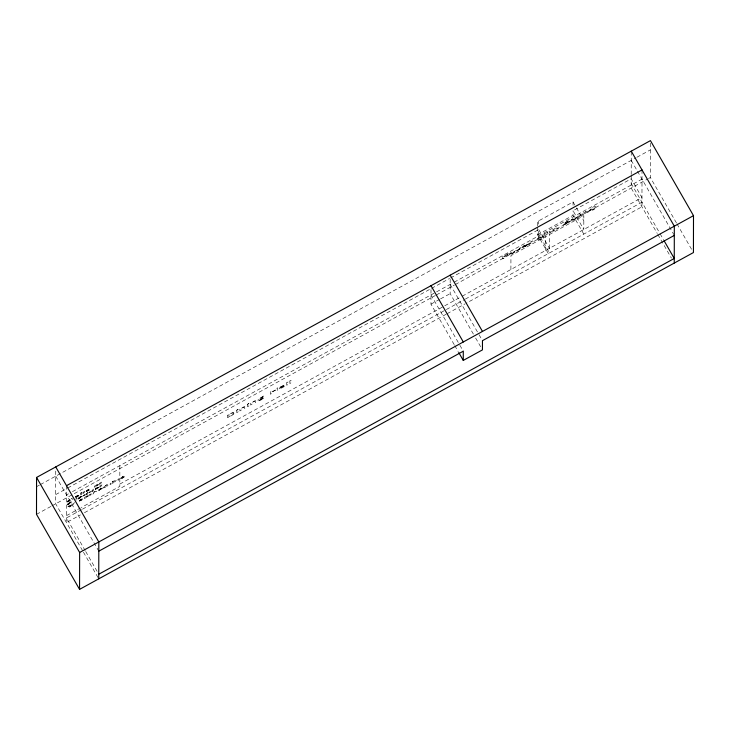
<?xml version="1.0" encoding="UTF-8"?>
<svg xmlns="http://www.w3.org/2000/svg" width="730" height="730" viewBox="0 0 730 730"><rect width="100%" height="100%" fill="white"/><g stroke="black" fill="none" stroke-linecap="round" stroke-linejoin="round"><path stroke-width="0.55" stroke-dasharray="3.65 2.74" d="M55.745 471.023L55.681 503.81L82.882 551.205M66.512 485.678L66.448 522.57L80.437 514.896M75.993 500.415L76.002 498.581L76.924 498.079L76.915 499.904M119.848 465.63L119.811 486.381L81.285 507.523M454.197 344.615L430.965 304.136L431.001 286.717M473.387 334.094L450.154 293.615L450.173 279.271M510.909 269.489L510.936 255.655L583.836 215.66L583.808 229.494L573.041 210.733L631.204 178.823L641.971 197.584L462.017 296.316M527.608 244.833L524.496 246.968L521.877 247.762L522.698 246.475L525.591 244.669L527.735 244.221L523.036 247.087L527.534 244.879M548.312 253.575L537.545 234.814L537.563 226.93M537.563 225.835L537.572 221.464L573.059 201.991L575.888 206.928M450.583 277.929L538.703 229.576L538.694 234.184L549.462 252.945M538.713 224.11L538.722 220.834M545.438 250.545L545.465 236.712M549.27 248.437L549.298 234.604M583.799 234.102L573.032 215.341L573.041 210.733M573.05 205.267L573.059 201.991M631.213 175.565L631.185 188.048L657.255 233.463M631.213 174.479L631.249 152.178M642.017 169.917L641.953 206.8L466.105 303.288M676.436 222.933L650.366 177.518L650.43 141.656M75.272 497.285L78.448 495.177L75.482 496.5L79.351 494.648L79.388 495.643L75.765 497.605M592.623 210.158L595.242 207.293L592.632 207.284C598.29 203.916 596.237 209.072 592.623 210.167M74.816 502.696L73.018 503.645L73.018 504.959L75.008 502.787M122.813 477.575L123.543 477.064L120.395 479.4L124.118 477.174L124.465 475.412L119.903 478.707L122.403 477.821L123.543 476.161L120.824 478.05L122.485 477.575M260.738 400.159L263.904 397.932L264.114 395.824L259.798 398.206L257.827 400.159L259.478 400.086L262.855 398.078L258.548 401.29L260.199 400.177M36.546 486.673L39.429 485.094M40.387 484.565L636.031 157.744M636.989 157.224L650.421 149.851M55.699 494.593L66.695 488.552M67.698 488.005L430.581 288.898M431.585 288.35L449.58 278.477M537.545 234.814L573.032 215.341M66.494 494.904L68.474 493.818M72.425 491.655L453.166 282.747M454.16 282.2L641.998 179.133M36.5 514.34L50.89 506.447M51.848 505.917L435.354 295.495M436.357 294.947L454.343 285.074M455.337 284.527L647.492 179.096M648.45 178.576L650.366 177.518M72.115 498.316L71.494 498.845L72.115 498.499M430.965 304.136L439.597 299.4M440.555 298.88L450.154 293.615M119.82 484.072L461.022 296.864M66.457 515.654L80.291 508.062M81.45 509.732L66.457 517.962L85.154 550.539M82.453 509.184L445.346 310.077M446.34 309.52L464.335 299.647M465.338 299.099L641.962 202.192M84.434 512.706L446.121 314.256M447.125 313.699L465.11 303.835M96.269 485.222C100.667 483.944 91.724 488.845 96.269 485.03C102.894 481.891 92.427 489.876 94.489 486.189A2.5 0.456 -29.9 0 1 95.749 485.331M86.313 496.5C90.712 495.232 81.769 500.123 86.313 496.309C92.938 493.17 82.472 501.154 84.534 497.468A2.5 0.456 -29.9 0 1 85.784 496.61M73.046 499.128L72.115 499.229M677.002 223.918L691.739 249.587M631.231 160.381L636.898 170.254M637.472 171.24L673.735 234.421M631.195 183.431L659.528 232.797M660.093 233.782L663.497 239.705M657.821 234.449L671.417 258.137M576.454 207.913L583.827 220.752M538.703 229.576L549.471 248.337M450.164 284.39L478.497 333.756M479.062 334.741L482.466 340.664M475.65 338.045L480.751 346.923M430.983 294.92L459.316 344.277M459.882 345.272L463.285 351.194M454.763 345.609L458.166 351.531M55.735 476.142L98.796 551.177M85.72 551.524L98.76 574.236M83.448 552.19L98.751 578.844M67.242 501.984L70.655 500.351L71.202 499.758L68.255 500.853L71.002 498.992L67.269 501.346L70.18 500.433L67.288 501.957M67.635 503.709L70.609 502.395L67.224 504.932L71.549 502.851L71.513 501.857L67.635 503.709M70.627 502.669L68.145 504.33L70.627 502.669M78.338 497.842L81.304 496.519L77.918 499.064L82.244 496.984L82.207 495.989L78.338 497.842M78.475 495.46L75.984 497.121L78.475 495.46M79.433 501.108L82.837 499.475L83.311 498.8L80.446 499.977L83.193 498.125L79.46 500.479L82.371 499.566L79.433 501.108M80.701 493.608L80.701 494.922L81.623 494.42L81.623 493.106L80.701 493.608M80.638 493.188L81.687 492.613L80.638 493.188M81.331 496.802L78.84 498.462L81.331 496.802M82.974 492.358L82.974 493.672L85.875 490.779L82.974 492.358M86.249 491.545L89.662 489.921L90.137 489.237L87.217 490.368L90.009 488.562L86.277 490.916L89.197 490.003L86.249 491.545M86.834 494.338L87.755 493.964L87.755 492.13L86.834 493.206A2.847 0.52 -29.9 0 0 85.018 494.119L83.202 495.971L86.834 494.338M86.834 493.389L86.834 494.146L84.187 495.469L86.834 493.389M89.699 494.493L89.699 495.807L91.88 493.462L92.774 493.188L92.801 494.101L93.723 493.599C93.002 492.485 96.442 490.295 95.913 492.394L96.835 491.892C96.114 489.264 91.478 494.447 89.699 494.493M92.372 491.29L93.294 490.916L93.303 489.091L92.381 490.158A2.847 0.52 -29.9 0 0 90.566 491.08L88.741 492.923L92.372 491.29M92.381 490.35L92.381 491.108L89.735 492.431L92.381 490.35M98.879 487.54L94.298 489.876L97.272 487.403L98.979 487.047L95.219 489.337L98.879 487.54M99.654 483.205L99.654 484.528L102.556 481.627L99.654 483.205M99.919 485.97L99.91 487.293L102.811 484.392L99.919 485.97M102.373 488.525L97.793 490.87L100.758 488.388L102.474 488.042L98.714 490.332L102.373 488.525M102.848 487.275L103.468 487.12L103.569 487.978L105.065 487.403L106.078 486.6L104.518 487.421L104.39 486.609L106.087 485.496L102.848 487.275M106.763 484.611L106.763 486.445L109.108 484.017L110.111 483.689L110.148 484.583L111.069 484.081L111.042 483.123L106.763 484.611M112.383 482.046L112.374 483.36L113.296 482.858L113.305 481.535L112.383 482.046M112.32 481.627L113.369 481.052L112.32 481.627M114.656 480.796L114.656 482.11L116.992 479.683L117.995 479.355L118.032 480.258L118.954 479.756L118.926 478.798L114.656 480.796M227.541 415.297L227.532 417.697C235.817 414.293 238.619 408.517 227.541 415.297M228.864 414.841L228.864 416.693C234.44 414.448 235.918 410.515 228.864 414.841M236.693 410.26L238.126 409.466L236.693 410.26M236.776 410.826L236.776 412.623L238.035 411.939L238.044 410.132L236.776 410.826M239.887 409.119L239.887 410.917L241.146 410.224L241.155 408.882L243.099 407.596L244.468 407.148L244.513 408.38L245.773 407.687C245.818 404.101 241.238 409.229 239.887 409.119M247.488 404.329L248.93 403.544L247.488 404.329M247.579 404.904L247.57 406.701L248.839 406.008L248.839 404.21L247.579 404.904M250.691 403.197L250.682 404.995L251.95 404.301L251.95 402.96L253.894 401.673L255.263 401.226L255.317 402.458L256.577 401.765C256.613 398.178 252.032 403.307 250.691 403.197M262.855 396.846L262.855 397.832L259.232 399.648L259.98 398.416L262.855 396.846M270.337 391.818L270.328 394.218L271.66 393.488L271.66 392.311L276.259 389.793L276.25 390.97L277.582 390.24L277.582 387.84L276.259 388.57L276.259 389.51L271.66 392.028L271.66 391.088L270.337 391.818M279.599 387.374L283.66 385.568L278.988 388.944A2.938 0.538 -29.9 0 0 279.38 389.063L279.645 388.999A2.601 0.474 -29.9 0 0 280.804 388.506L284.946 386.197L284.901 384.838L279.599 387.374M283.696 385.942L280.284 388.214L283.696 385.942M286.744 382.702L286.744 385.212L288.003 384.518L288.012 382.009L286.744 382.702M289.883 380.978L289.883 383.487L291.142 382.794L291.142 380.284L289.883 380.978M502.787 256.668L502.787 258.858L504.001 258.192L504.001 257.133L508.071 254.642L504.001 256.878L504.001 256.257L508.244 253.666L502.787 256.668M528.903 242.889L528.894 244.532L530.053 243.902L530.053 242.734L532.526 240.909L528.903 242.889M541.879 237.186L545.419 235.471L544.252 235.881L544.261 234.138C548.531 231.547 538.767 236.903 543.047 234.804L543.038 236.547L541.879 237.186M549.471 231.602L549.462 233.244L552.199 230.315L553.313 229.977L553.349 231.118L554.499 230.479C553.55 229.101 557.902 226.355 557.236 228.983L558.386 228.353C557.483 225.068 551.697 231.547 549.471 231.602M563.56 225.013L568.935 222.404L569.655 221.354L564.892 223.143L569.409 220.214L565.476 222.276A3.331 0.611 -29.9 0 0 564.117 223.252L563.669 223.973L568.506 222.221L563.56 225.013M577.722 216.098L577.722 217.741L578.872 217.111L578.872 215.943L581.345 214.118L577.722 216.098M582.239 213.616L582.239 215.259L583.389 214.629L583.398 213.461L585.871 211.636L582.239 213.616M537.207 238.911C537.271 240.59 540.173 239.011 540.857 238.573L538.731 238.956A8.796 1.606 -29.9 0 1 538.247 238.555L540.857 235.69L537.207 238.911M72.069 504.822C71.823 506.2 65.91 509.102 67.853 506.62A2.5 0.456 -29.9 0 1 69.113 505.762L72.069 504.822M514.869 251.412C514.559 253.137 507.158 256.759 509.595 253.657A3.13 0.575 -29.9 0 1 511.164 252.589L512.478 251.868A3.093 0.566 -29.9 0 1 514.039 251.22L514.869 251.412M576.536 217.567C576.235 219.292 568.834 222.924 571.271 219.821A3.13 0.575 -29.9 0 1 572.831 218.744L574.145 218.024A3.093 0.566 -29.9 0 1 575.705 217.385L576.536 217.567M547.993 231.766L546.898 233.217L546.633 232.514L547.993 231.766M68.228 506.702C70.573 507.806 72.051 503.052 68.228 506.702M510.06 253.766C512.752 255.555 515.882 248.866 510.06 253.766M571.736 219.922C574.428 221.71 577.549 215.031 571.736 219.922M95.329 488.854L98.085 487.485L95.329 488.854M98.824 489.848L101.579 488.48L98.824 489.848M523.164 246.484L526.613 244.778L523.164 246.484M520.225 247.643L518.364 249.879L516.493 249.687L515.252 250.372L517.734 250.573L516.511 251.932L521.43 246.986L520.225 247.643M590.944 208.844L589.073 211.089L587.212 210.888L585.971 211.572L588.453 211.773L587.221 213.133L592.139 208.187L590.944 208.844"/><path stroke-width="1.09" d="M36.564 477.447L36.5 514.34L79.561 589.375L693.436 252.553L693.5 215.66L650.439 140.625L36.564 477.447L79.634 552.482L79.561 589.375M98.751 578.844L98.815 541.952L55.745 466.926M674.301 235.407L482.466 340.664L482.448 349.889L463.267 360.41L463.285 351.194L98.796 551.177M674.255 263.074L674.319 226.19L631.249 151.156M66.512 485.678L642.017 169.917M79.634 552.482L693.5 215.66M98.76 574.236L674.264 258.466L664.063 240.699M450.182 275.173L482.484 331.447M431.001 285.695L463.295 341.969M458.732 352.517L463.267 360.41"/></g></svg>
